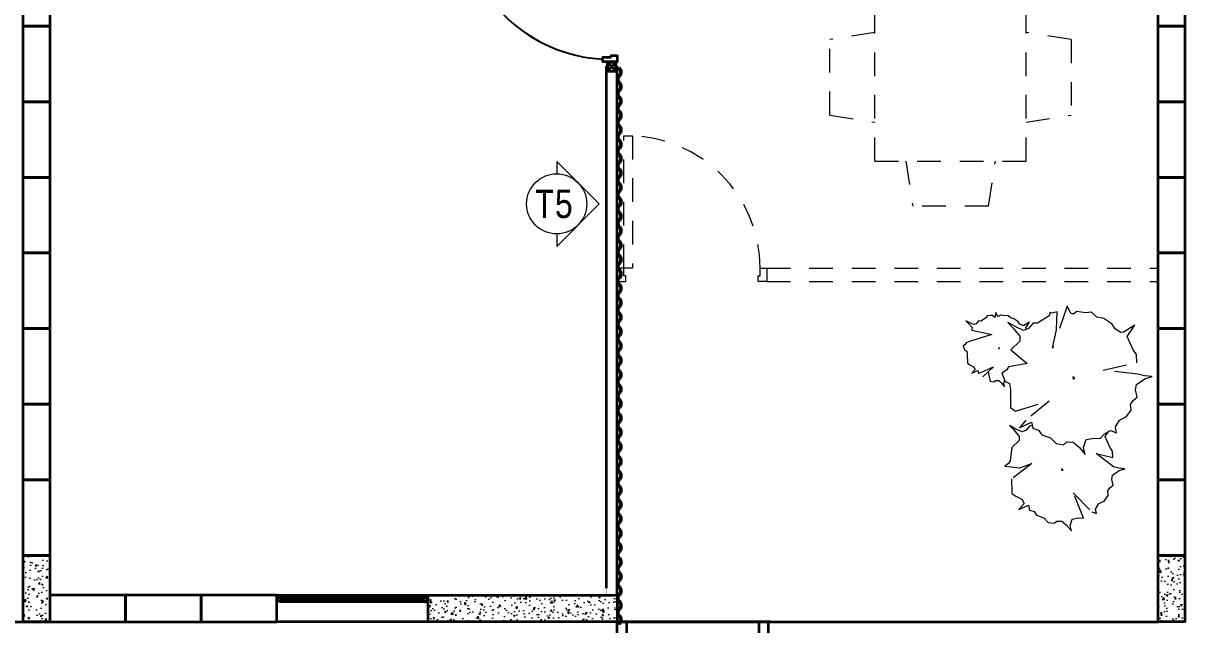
# Model space of a CAD drawing. Header units: metres. Extents: x -89 to 15, y -108 to -10.
# Drawn here: x -21.41 to -15.27, y -67.17 to -63.99 of the extents above; entities that cross this region are included whole.
import ezdxf

# ---------------------------------------------------------------- set-up
doc = ezdxf.new("R2010")
doc.units = ezdxf.units.M
doc.header["$LTSCALE"] = 5
doc.header["$MEASUREMENT"] = 0
doc.linetypes.add('HIDDEN', pattern=[0.375, 0.25, -0.125])
for name, color, linetype, lineweight in [('A-ANNO-SYMB', 3, 'Continuous', 18), ('A-ANNO-TEXT', 3, 'Continuous', 18), ('A-DOOR-FULL', 4, 'Continuous', 25), ('A-FLOR-LEVL', 7, 'Continuous', 35), ('A-FLOR-OVHD', 3, 'HIDDEN', 18), ('A-FLOR-PATT', 8, 'Continuous', 18), ('A-GLAZ-FULL', 4, 'Continuous', 25), ('A-WALL-FULL', 7, 'Continuous', 35)]:
    doc.layers.add(name, color=color, linetype=linetype, lineweight=lineweight)
doc.styles.add('E-ROMANS', font='romans.shx', dxfattribs={"width": 0.8})

msp = doc.modelspace()

# ---------------------------------------------------------------- hatches: boundary and pattern name
at = {"layer": 'A-FLOR-PATT'}
h = msp.add_hatch(dxfattribs=at)
h.set_pattern_fill('AR-CONC', color=256, scale=0.0005, style=0)
h.set_pattern_definition([(50, (1e-13, 20), (0.091092334, -0.00796954), [0.009525, -0.104775]), (355, (1e-13, 20), (-0.01762141, 0.09552832), [0.00762, -0.08382]), (100.451, (0.00759, 19.99934), (0.07347125, 0.08755834), [0.008095, -0.089045]), (46.1842, (1e-13, 20.0254), (0.13553952, -0.02102116), [0.0142875, -0.1571625]), (96.6356, (0.0113, 20.02365), (0.11870212, 0.12371278), [0.0121425, -0.1335675]), (351.184, (1e-13, 20.0254), (0.1187023, 0.12371256), [0.01143, -0.12573]), (21, (0.0127, 20.01905), (0.07580744, -0.05113276), [0.009525, -0.104775]), (326, (0.0127, 20.01905), (0.03090101, 0.09209398), [0.00762, -0.08382]), (71.4514, (0.01902, 20.01479), (0.106708245, 0.04096143), [0.008095, -0.089045]), (37.5, (1e-13, 20), (0.001544302, 0.04227752), [0, -0.082804, 0, -0.08509, 0, -0.0841375]), (7.5, (1e-13, 20), (0.033409831, 0.050090287), [0, -0.048514, 0, -0.080899, 0, -0.0320675]), (327.5, (-0.02832, 20), (0.067795298, -0.002864372), [0, -0.03175, 0, -0.09906, 0, -0.131445]), (317.5, (-0.04102, 20), (0.07406459, 0.012713246), [0, -0.041275, 0, -0.065786, 0, -0.093345])])
h.paths.add_polyline_path([(-21.2746, -66.8009), (-21.4146, -66.8009), (-21.4146, -67.1509), (-21.2746, -67.1509)])
h = msp.add_hatch(dxfattribs=at)
h.set_pattern_fill('AR-CONC', color=256, scale=0.0005, style=0)
h.set_pattern_definition([(50, (18, 20), (0.091092334, -0.00796954), [0.009525, -0.104775]), (355, (18, 20), (-0.01762141, 0.09552832), [0.00762, -0.08382]), (100.451, (18.00759, 19.99934), (0.07347125, 0.08755834), [0.008095, -0.089045]), (46.1842, (18, 20.0254), (0.13553952, -0.02102116), [0.0142875, -0.1571625]), (96.6356, (18.0113, 20.02365), (0.11870212, 0.12371278), [0.0121425, -0.1335675]), (351.184, (18, 20.0254), (0.1187023, 0.12371256), [0.01143, -0.12573]), (21, (18.0127, 20.01905), (0.07580744, -0.05113276), [0.009525, -0.104775]), (326, (18.0127, 20.01905), (0.03090101, 0.09209398), [0.00762, -0.08382]), (71.4514, (18.01902, 20.01479), (0.106708245, 0.04096143), [0.008095, -0.089045]), (37.5, (18, 20), (0.001544302, 0.04227752), [0, -0.082804, 0, -0.08509, 0, -0.0841375]), (7.5, (18, 20), (0.033409831, 0.050090287), [0, -0.048514, 0, -0.080899, 0, -0.0320675]), (327.5, (17.97168, 20), (0.067795298, -0.002864372), [0, -0.03175, 0, -0.09906, 0, -0.131445]), (317.5, (17.95898, 20), (0.07406459, 0.012713246), [0, -0.041275, 0, -0.065786, 0, -0.093345])])
h.paths.add_polyline_path([(-15.4146, -67.1509), (-15.2746, -67.1509), (-15.2746, -66.8009), (-15.4146, -66.8009)])
for points in [[(-20.0579, -67.0447), (-20.0579, -67.0472), (-20.0746, -67.0472), (-20.0746, -67.0209), (-20.0579, -67.0209), (-20.0579, -67.0234), (-20.0721, -67.0234), (-20.0721, -67.0447)], [(-19.2912, -67.0447), (-19.2912, -67.0472), (-19.2746, -67.0472), (-19.2746, -67.0209), (-19.2912, -67.0209), (-19.2912, -67.0234), (-19.2771, -67.0234), (-19.2771, -67.0447)]]:
    msp.add_hatch(color=256, dxfattribs=at).paths.add_polyline_path(points)
h = msp.add_hatch(dxfattribs=at)
h.set_pattern_fill('AR-CONC', color=256, scale=0.0005, style=0)
h.set_pattern_definition([(50, (-0.01, 20), (0.091092334, -0.00796954), [0.009525, -0.104775]), (355, (-0.01, 20), (-0.01762141, 0.09552832), [0.00762, -0.08382]), (100.451, (-0.00241, 19.99934), (0.07347125, 0.08755834), [0.008095, -0.089045]), (46.1842, (-0.01, 20.0254), (0.13553952, -0.02102116), [0.0142875, -0.1571625]), (96.6356, (0.0013, 20.02365), (0.11870212, 0.12371278), [0.0121425, -0.1335675]), (351.184, (-0.01, 20.0254), (0.1187023, 0.12371256), [0.01143, -0.12573]), (21, (0.0027, 20.01905), (0.07580744, -0.05113276), [0.009525, -0.104775]), (326, (0.0027, 20.01905), (0.03090101, 0.09209398), [0.00762, -0.08382]), (71.4514, (0.00902, 20.01479), (0.106708245, 0.04096143), [0.008095, -0.089045]), (37.5, (-0.01, 20), (0.001544302, 0.04227752), [0, -0.082804, 0, -0.08509, 0, -0.0841375]), (7.5, (-0.01, 20), (0.033409831, 0.050090287), [0, -0.048514, 0, -0.080899, 0, -0.0320675]), (327.5, (-0.03832, 20), (0.067795298, -0.002864372), [0, -0.03175, 0, -0.09906, 0, -0.131445]), (317.5, (-0.05102, 20), (0.07406459, 0.012713246), [0, -0.041275, 0, -0.065786, 0, -0.093345])])
h.paths.add_polyline_path([(-19.2746, -67.0109), (-19.2746, -67.1509), (-18.2746, -67.1509), (-18.2746, -67.0109)])

# ---------------------------------------------------------------- linework, layer by layer
at = {"layer": 'A-ANNO-SYMB'}
for p, q in [((-18.5947, -64.7165), (-18.5947, -64.7823)), ((-18.5947, -64.7165), (-18.37, -64.9411)), ((-18.5947, -65.1658), (-18.37, -64.9411)), ((-18.5947, -65.1), (-18.5947, -65.1658))]:
    msp.add_line(p, q, dxfattribs=at)
msp.add_circle((-18.5947, -64.9411), 0.1589, dxfattribs=at)
at = {"layer": 'A-DOOR-FULL'}
msp.add_arc((-18.3085, -63.3786), 0.7984, 186.63627, 266.90667, dxfattribs=at)
at = {"layer": 'A-FLOR-LEVL'}
for p, q in [((-18.2746, -70.6509), (-18.2746, -67.1509)), ((-17.4646, -67.1509), (-18.2646, -67.1509)), ((-18.2246, -70.6509), (-18.2246, -67.1509)), ((-17.5246, -70.6509), (-17.5246, -67.1509)), ((-17.4746, -70.6509), (-17.4746, -67.1509))]:
    msp.add_line(p, q, dxfattribs=at)
at = {"layer": 'A-FLOR-OVHD', "ltscale": 0.1}
for p, q in [((-16.9133, -64.7154), (-16.9133, -63.2154)), ((-16.1133, -64.7154), (-16.1133, -63.2154)), ((-16.9133, -64.0346), (-17.1508, -64.0717)), ((-15.8758, -64.0717), (-16.1133, -64.0346)), ((-17.1508, -64.4717), (-17.1508, -64.0717)), ((-15.8758, -64.0717), (-15.8758, -64.4717)), ((-17.1508, -64.4717), (-16.9133, -64.5089)), ((-16.1133, -64.5089), (-15.8758, -64.4717)), ((-18.2396, -65.2809), (-18.2396, -64.5809)), ((-18.2396, -64.5809), (-18.1946, -64.5809)), ((-18.1946, -64.5809), (-18.1946, -65.2809)), ((-16.9133, -64.7154), (-16.1133, -64.7154)), ((-16.7497, -64.7154), (-16.7126, -64.953)), ((-16.3126, -64.953), (-16.2755, -64.7154)), ((-16.3126, -64.953), (-16.7126, -64.953)), ((-18.1946, -65.2809), (-18.2396, -65.2809)), ((-17.4846, -65.2809), (-15.4246, -65.2809)), ((-17.4846, -65.3509), (-15.4246, -65.3509))]:
    msp.add_line(p, q, dxfattribs=at)
for points in [[(-18.2746, -65.2809), (-18.2746, -65.3509), (-18.2296, -65.3509), (-18.2296, -65.3209), (-18.2396, -65.3209), (-18.2396, -65.2809)], [(-17.4846, -65.2809), (-17.4846, -65.3509), (-17.5296, -65.3509), (-17.5296, -65.3209), (-17.5196, -65.3209), (-17.5196, -65.2809)], [(-16.148, -66.1248), (-16.0856, -66.0962), (-16.078, -66.1279), (-16.0474, -66.1376), (-16.031, -66.1618), (-15.9838, -66.1781), (-15.9543, -66.209), (-15.9157, -66.2149), (-15.898, -66.2002), (-15.8637, -66.2009), (-15.8334, -66.2283), (-15.8018, -66.2663), (-15.81, -66.2293), (-15.7956, -66.1881), (-15.7539, -66.1797), (-15.7218, -66.1822), (-15.6982, -66.1567), (-15.6673, -66.1398), (-15.6353, -66.1512), (-15.6415, -66.1212), (-15.6191, -66.0851), (-15.5846, -66.0681), (-15.5586, -66.0318), (-15.5611, -66.0018), (-15.5477, -65.9818), (-15.5256, -65.9634), (-15.5353, -65.9248), (-15.5291, -65.8962), (-15.4863, -65.8665), (-15.4475, -65.8547), (-15.4883, -65.8506), (-15.5225, -65.8411), (-15.7052, -65.8201), (-15.5275, -65.781), (-15.5291, -65.7385), (-15.547, -65.7125), (-15.5789, -65.6426), (-15.5387, -65.5829), (-15.5976, -65.6202), (-15.6122, -65.6206), (-15.6412, -65.6038), (-15.6605, -65.5761), (-15.7032, -65.5473), (-15.7396, -65.5396), (-15.7684, -65.5139), (-15.7998, -65.5167), (-15.8457, -65.511), (-15.8649, -65.524), (-15.8765, -65.5191), (-15.8957, -65.4825), (-15.9742, -65.704), (-15.9527, -65.608), (-15.9494, -65.5125), (-15.9779, -65.5187), (-15.9881, -65.5155), (-15.992, -65.5334), (-16.0531, -65.5725), (-16.0764, -65.5715), (-16.1009, -65.6006), (-16.1265, -65.6102), (-16.1679, -65.5921), (-16.2099, -65.5686), (-16.1818, -65.5978), (-16.1459, -65.641), (-16.1463, -65.6676), (-16.1943, -65.7134), (-16.108, -65.7848), (-16.2064, -65.8024), (-16.2176, -65.8204), (-16.2412, -65.8371), (-16.2235, -65.8809), (-16.2003, -65.8908), (-16.1964, -65.9225), (-16.1954, -66.0182), (-16.1687, -66.0368), (-15.9918, -65.9844), (-16.1139, -66.0847)], [(-16.2594, -65.7069), (-16.2539, -65.7067), (-16.2582, -65.7015)], [(-15.8665, -65.8643), (-15.8555, -65.864), (-15.8642, -65.8536)], [(-15.9259, -66.3497), (-15.9172, -66.3494), (-15.9241, -66.3411)]]:
    msp.add_lwpolyline(points, close=True, dxfattribs=at)
for points in [[(-16.1118, -65.6043), (-16.1156, -65.5961), (-16.0955, -65.5662), (-16.1249, -65.5848), (-16.1322, -65.5851), (-16.1467, -65.5767), (-16.1564, -65.5628), (-16.1777, -65.5484), (-16.1959, -65.5445), (-16.2103, -65.5317), (-16.2261, -65.5331), (-16.249, -65.5303), (-16.2586, -65.5368), (-16.2644, -65.5343), (-16.274, -65.516), (-16.2787, -65.5418), (-16.2917, -65.5307), (-16.3008, -65.531), (-16.3151, -65.5341), (-16.3202, -65.5325), (-16.3221, -65.5414), (-16.3527, -65.561), (-16.3643, -65.5605), (-16.3766, -65.575), (-16.3894, -65.5799), (-16.4101, -65.5708), (-16.4311, -65.559), (-16.417, -65.5736), (-16.3991, -65.5952), (-16.3993, -65.6085), (-16.2941, -65.6314), (-16.4118, -65.6686), (-16.4294, -65.6759), (-16.4349, -65.685), (-16.4467, -65.6933), (-16.4379, -65.7152), (-16.4263, -65.7201), (-16.4243, -65.736), (-16.4239, -65.7838), (-16.4105, -65.7932), (-16.3909, -65.8032), (-16.3831, -65.8171), (-16.4001, -65.8371), (-16.3689, -65.8229), (-16.3651, -65.8387), (-16.2856, -65.8025), (-16.3416, -65.8557), (-16.3136, -65.8291), (-16.3033, -65.8793), (-16.284, -65.8822), (-16.2751, -65.8748), (-16.258, -65.8752), (-16.2428, -65.8889), (-16.227, -65.9079), (-16.2312, -65.8894), (-16.2257, -65.8737)], [(-16.0784, -66.1161), (-16.0939, -66.1154), (-16.1134, -66.1387), (-16.134, -66.1464), (-16.1671, -66.1319), (-16.2007, -66.1131), (-16.1782, -66.1365), (-16.1495, -66.171), (-16.1498, -66.1923), (-16.1882, -66.2289), (-16.1926, -66.256), (-16.1979, -66.3001), (-16.2069, -66.3146), (-16.2257, -66.3279), (-16.147, -66.3368), (-16.0825, -66.3147), (-16.1898, -66.3962), (-16.1891, -66.4728), (-16.1677, -66.4877), (-16.1364, -66.5037), (-16.1239, -66.526), (-16.1511, -66.558), (-16.1012, -66.5352), (-16.0951, -66.5605), (-16.0707, -66.5683), (-16.0575, -66.5877), (-16.0198, -66.6007), (-15.9962, -66.6255), (-15.9653, -66.6302), (-15.9511, -66.6184), (-15.9237, -66.6189), (-15.8995, -66.6408), (-15.8742, -66.6712), (-15.8808, -66.6417), (-15.8693, -66.6087), (-15.8359, -66.602), (-15.8102, -66.604), (-15.8638, -66.4687), (-15.7666, -66.57), (-15.741, -66.5792), (-15.746, -66.5552), (-15.7281, -66.5263), (-15.7004, -66.5127), (-15.6796, -66.4837), (-15.6816, -66.4596), (-15.6709, -66.4437), (-15.6532, -66.429), (-15.661, -66.398), (-15.656, -66.3752), (-15.6218, -66.3514), (-15.5908, -66.342), (-15.6234, -66.3387), (-15.6507, -66.3311), (-15.7437, -66.2609), (-15.6548, -66.283), (-15.6561, -66.249), (-15.6704, -66.2282), (-15.6959, -66.1723), (-15.6768, -66.1439)]]:
    msp.add_lwpolyline(points, dxfattribs=at)
msp.add_arc((-18.2196, -65.2809), 0.7, 0, 90, dxfattribs=at)
at = {"layer": 'A-GLAZ-FULL'}
for p, q in [((-20.0746, -67.0472), (-20.0746, -67.0209)), ((-20.0659, -67.0234), (-20.0721, -67.0234)), ((-20.0721, -67.0447), (-20.0721, -67.0234)), ((-20.0679, -67.0274), (-20.0679, -67.0407)), ((-20.0679, -67.0274), (-20.0387, -67.0274)), ((-20.0679, -67.0407), (-20.0387, -67.0407)), ((-20.0659, -67.0209), (-20.0659, -67.0234)), ((-20.0659, -67.0447), (-20.0659, -67.0472)), ((-19.2912, -67.0209), (-20.0601, -67.0209)), ((-19.2746, -67.0472), (-20.0601, -67.0472)), ((-20.0487, -67.0365), (-20.0487, -67.0315)), ((-19.3004, -67.0315), (-20.0487, -67.0315)), ((-19.3004, -67.0365), (-20.0487, -67.0365)), ((-20.0387, -67.0274), (-20.0387, -67.0315)), ((-20.0387, -67.0365), (-20.0387, -67.0407)), ((-19.3104, -67.0274), (-19.3104, -67.0315)), ((-19.2812, -67.0274), (-19.3104, -67.0274)), ((-19.3104, -67.0365), (-19.3104, -67.0407)), ((-19.2812, -67.0407), (-19.3104, -67.0407)), ((-19.3004, -67.0315), (-19.3004, -67.0365)), ((-19.2912, -67.0209), (-19.2912, -67.0234)), ((-19.2912, -67.0234), (-19.2771, -67.0234)), ((-19.2912, -67.0447), (-19.2912, -67.0472)), ((-19.2912, -67.0472), (-19.2746, -67.0472)), ((-19.2812, -67.0274), (-19.2812, -67.0407)), ((-19.2771, -67.0234), (-19.2771, -67.0447))]:
    msp.add_line(p, q, dxfattribs=at)
at = {"layer": 'A-WALL-FULL'}
for p, q in [((-21.4146, -64.0009), (-21.4146, -63.6009)), ((-21.2746, -63.6009), (-21.2746, -64.0009)), ((-15.4146, -64.0009), (-15.4146, -63.6009)), ((-15.4146, -64.0009), (-15.4146, -63.6009)), ((-15.2746, -63.6009), (-15.2746, -64.0009)), ((-15.2746, -63.6009), (-15.2746, -64.0009)), ((-21.2746, -64.0009), (-21.4146, -64.0009)), ((-21.4146, -64.0009), (-21.2746, -64.0009)), ((-21.4146, -64.4009), (-21.4146, -64.0009)), ((-21.2746, -64.0009), (-21.2746, -64.4009)), ((-15.4146, -64.0009), (-15.2746, -64.0009)), ((-15.4146, -64.4009), (-15.4146, -64.0009)), ((-15.2746, -64.0009), (-15.4146, -64.0009)), ((-15.2746, -64.0009), (-15.4146, -64.0009)), ((-15.4146, -64.0009), (-15.2746, -64.0009)), ((-15.4146, -64.4009), (-15.4146, -64.0009)), ((-15.2746, -64.0009), (-15.2746, -64.4009)), ((-15.2746, -64.0009), (-15.2746, -64.4009)), ((-18.333, -64.2132), (-18.3326, -66.9729)), ((-18.3267, -64.194), (-18.2817, -64.2379)), ((-18.3267, -64.239), (-18.2817, -64.194)), ((-18.2746, -67.0092), (-18.2751, -64.2132)), ((-18.2655, -64.2258), (-18.2623, -64.222)), ((-21.4146, -64.4009), (-21.2746, -64.4009)), ((-21.4146, -64.8009), (-21.4146, -64.4009)), ((-21.2746, -64.4009), (-21.4146, -64.4009)), ((-21.2746, -64.4009), (-21.2746, -64.8009)), ((-15.4146, -64.4009), (-15.2746, -64.4009)), ((-15.4146, -64.8009), (-15.4146, -64.4009)), ((-15.2746, -64.4009), (-15.4146, -64.4009)), ((-15.2746, -64.4009), (-15.4146, -64.4009)), ((-15.4146, -64.4009), (-15.2746, -64.4009)), ((-15.4146, -64.8009), (-15.4146, -64.4009)), ((-15.2746, -64.4009), (-15.2746, -64.8009)), ((-15.2746, -64.4009), (-15.2746, -64.8009)), ((-21.4146, -64.8009), (-21.2746, -64.8009)), ((-21.4146, -65.2009), (-21.4146, -64.8009)), ((-21.2746, -64.8009), (-21.4146, -64.8009)), ((-21.2746, -64.8009), (-21.2746, -65.2009)), ((-15.4146, -64.8009), (-15.2746, -64.8009)), ((-15.4146, -65.2009), (-15.4146, -64.8009)), ((-15.2746, -64.8009), (-15.4146, -64.8009)), ((-15.2746, -64.8009), (-15.4146, -64.8009)), ((-15.4146, -64.8009), (-15.2746, -64.8009)), ((-15.4146, -65.2009), (-15.4146, -64.8009)), ((-15.2746, -64.8009), (-15.2746, -65.2009)), ((-15.2746, -64.8009), (-15.2746, -65.2009)), ((-21.4146, -65.2009), (-21.2746, -65.2009)), ((-21.4146, -65.6009), (-21.4146, -65.2009)), ((-21.2746, -65.2009), (-21.4146, -65.2009)), ((-21.2746, -65.2009), (-21.2746, -65.6009)), ((-15.4146, -65.2009), (-15.2746, -65.2009)), ((-15.4146, -65.6009), (-15.4146, -65.2009)), ((-15.2746, -65.2009), (-15.4146, -65.2009)), ((-15.2746, -65.2009), (-15.4146, -65.2009)), ((-15.4146, -65.2009), (-15.2746, -65.2009)), ((-15.4146, -65.6009), (-15.4146, -65.2009)), ((-15.2746, -65.2009), (-15.2746, -65.6009)), ((-15.2746, -65.2009), (-15.2746, -65.6009)), ((-18.2655, -65.2164), (-18.2623, -65.2126)), ((-18.2655, -65.3307), (-18.2623, -65.3346)), ((-21.4146, -65.6009), (-21.2746, -65.6009)), ((-21.4146, -66.0009), (-21.4146, -65.6009)), ((-21.2746, -65.6009), (-21.4146, -65.6009)), ((-21.2746, -65.6009), (-21.2746, -66.0009)), ((-15.4146, -65.6009), (-15.2746, -65.6009)), ((-15.4146, -66.0009), (-15.4146, -65.6009)), ((-15.2746, -65.6009), (-15.4146, -65.6009)), ((-15.2746, -65.6009), (-15.4146, -65.6009)), ((-15.4146, -65.6009), (-15.2746, -65.6009)), ((-15.4146, -66.0009), (-15.4146, -65.6009)), ((-15.2746, -65.6009), (-15.2746, -66.0009)), ((-15.2746, -65.6009), (-15.2746, -66.0009)), ((-21.2746, -66.0009), (-21.4146, -66.0009)), ((-21.4146, -66.0009), (-21.2746, -66.0009)), ((-21.4146, -66.4009), (-21.4146, -66.0009)), ((-21.2746, -66.0009), (-21.2746, -66.4009)), ((-15.4146, -66.0009), (-15.2746, -66.0009)), ((-15.4146, -66.4009), (-15.4146, -66.0009)), ((-15.2746, -66.0009), (-15.4146, -66.0009)), ((-15.2746, -66.0009), (-15.4146, -66.0009)), ((-15.4146, -66.0009), (-15.2746, -66.0009)), ((-15.4146, -66.4009), (-15.4146, -66.0009)), ((-15.2746, -66.0009), (-15.2746, -66.4009)), ((-15.2746, -66.0009), (-15.2746, -66.4009)), ((-18.2655, -66.0546), (-18.2623, -66.0508)), ((-18.2655, -66.3213), (-18.2623, -66.3252)), ((-21.4146, -66.4009), (-21.2746, -66.4009)), ((-21.4146, -66.8009), (-21.4146, -66.4009)), ((-21.2746, -66.4009), (-21.4146, -66.4009)), ((-21.2746, -66.4009), (-21.2746, -66.8009)), ((-15.4146, -66.4009), (-15.2746, -66.4009)), ((-15.4146, -66.8009), (-15.4146, -66.4009)), ((-15.2746, -66.4009), (-15.4146, -66.4009)), ((-15.2746, -66.4009), (-15.4146, -66.4009)), ((-15.4146, -66.4009), (-15.2746, -66.4009)), ((-15.4146, -66.8009), (-15.4146, -66.4009)), ((-15.2746, -66.4009), (-15.2746, -66.8009)), ((-15.2746, -66.4009), (-15.2746, -66.8009)), ((-21.2746, -66.8009), (-21.4146, -66.8009)), ((-15.2746, -66.8009), (-15.4146, -66.8009)), ((-15.2746, -66.8009), (-15.4146, -66.8009)), ((-20.8746, -67.0109), (-21.2746, -67.0109)), ((-21.2746, -67.0109), (-21.2746, -67.1509)), ((-20.4746, -67.0109), (-20.8746, -67.0109)), ((-20.8746, -67.0109), (-20.8746, -67.1509)), ((-20.8746, -67.1509), (-20.8746, -67.0109)), ((-20.0746, -67.0109), (-20.4746, -67.0109)), ((-20.4746, -67.0109), (-20.4746, -67.1509)), ((-20.4746, -67.1509), (-20.4746, -67.0109)), ((-20.0746, -67.0109), (-19.2746, -67.0109)), ((-20.0746, -67.1509), (-20.0746, -67.0109)), ((-24.2746, -67.1509), (-21.2646, -67.1509)), ((-21.2746, -67.1509), (-20.8746, -67.1509)), ((-20.8746, -67.1509), (-20.4746, -67.1509)), ((-20.4746, -67.1509), (-20.0746, -67.1509)), ((-19.2746, -67.1509), (-20.0746, -67.1509)), ((-18.2746, -67.1509), (-15.4146, -67.1509)), ((-18.2655, -67.1595), (-18.2623, -67.1634))]:
    msp.add_line(p, q, dxfattribs=at)
for points in [[(-18.3066, -64.1659), (-18.3066, -64.1559), (-18.2746, -64.1559), (-18.2746, -64.1909), (-18.3066, -64.1909)], [(-18.3066, -64.1909), (-18.3066, -64.1909), (-18.3516, -64.1909), (-18.3516, -64.1659), (-18.3066, -64.1659)]]:
    msp.add_lwpolyline(points, dxfattribs=at)
at = {"layer": 'A-WALL-FULL', "const_width": 0.001}
for points in [[(-18.2811, -64.2289), (-18.2751, -64.2289), (-18.2751, -64.1909), (-18.2811, -64.1909), (-18.283, -64.1929), (-18.3141, -64.1929), (-18.3251, -64.1929), (-18.3271, -64.1909), (-18.3331, -64.1909), (-18.3331, -64.2289), (-18.3271, -64.2289)], [(-18.2808, -65.6106), (-18.2748, -65.6106), (-18.2748, -65.5726), (-18.2808, -65.5726), (-18.2827, -65.5746), (-18.3138, -65.5746), (-18.3248, -65.5746), (-18.3268, -65.5726), (-18.3328, -65.5726), (-18.3328, -65.6106), (-18.3268, -65.6106)], [(-18.2811, -66.9729), (-18.2751, -66.9729), (-18.2751, -67.0109), (-18.2811, -67.0109), (-18.283, -67.0089), (-18.3141, -67.0089), (-18.3251, -67.0089), (-18.3271, -67.0109), (-18.3331, -67.0109), (-18.3331, -66.9729), (-18.3271, -66.9729)]]:
    msp.add_lwpolyline(points, dxfattribs=at)
at = {"layer": 'A-WALL-FULL'}
for points in [[(-18.2817, -64.194), (-18.3267, -64.194), (-18.3267, -64.239), (-18.2817, -64.239)], [(-21.4146, -66.8009), (-21.2746, -66.8009), (-21.2746, -67.1509), (-21.4146, -67.1509)], [(-15.4146, -66.8009), (-15.2746, -66.8009), (-15.2746, -67.1509), (-15.4146, -67.1509)], [(-19.2746, -67.0109), (-18.2746, -67.0109), (-18.2746, -67.1509), (-19.2746, -67.1509)]]:
    msp.add_lwpolyline(points, close=True, dxfattribs=at)
for centre, radius, start, end in [((-18.2811, -64.2449), 0.0297, 309.42406, 50.57594), ((-18.2498, -64.283), 0.0247, 129.42406, 230.57594), ((-18.2498, -64.283), 0.0197, 129.42406, 230.57594), ((-18.2811, -64.2449), 0.0247, 309.42406, 50.57594), ((-18.2498, -64.3592), 0.0247, 129.42406, 230.57594), ((-18.2498, -64.3592), 0.0197, 129.42406, 230.57594), ((-18.2811, -64.3211), 0.0247, 309.42406, 50.57594), ((-18.2811, -64.3211), 0.0297, 309.42406, 50.57594), ((-18.2811, -64.3973), 0.0247, 309.42406, 50.57594), ((-18.2811, -64.3973), 0.0297, 309.42406, 50.57594), ((-18.2498, -64.4354), 0.0247, 129.42406, 230.57594), ((-18.2498, -64.4354), 0.0197, 129.42406, 230.57594), ((-18.2811, -64.4735), 0.0247, 309.42406, 50.57594), ((-18.2811, -64.4735), 0.0297, 309.42406, 50.57594), ((-18.2498, -64.5116), 0.0247, 129.42406, 230.57594), ((-18.2498, -64.5116), 0.0197, 129.42406, 230.57594), ((-18.2811, -64.5497), 0.0247, 309.42406, 50.57594), ((-18.2811, -64.5497), 0.0297, 309.42406, 50.57594), ((-18.2498, -64.5878), 0.0247, 129.42406, 230.57594), ((-18.2498, -64.5878), 0.0197, 129.42406, 230.57594), ((-18.2498, -64.664), 0.0247, 129.42406, 230.57594), ((-18.2498, -64.664), 0.0197, 129.42406, 230.57594), ((-18.2811, -64.6259), 0.0247, 309.42406, 50.57594), ((-18.2811, -64.6259), 0.0297, 309.42406, 50.57594), ((-18.2811, -64.7021), 0.0247, 309.42406, 50.57594), ((-18.2811, -64.7021), 0.0297, 309.42406, 50.57594), ((-18.2498, -64.7402), 0.0247, 129.42406, 230.57594), ((-18.2498, -64.7402), 0.0197, 129.42406, 230.57594), ((-18.2811, -64.7783), 0.0247, 309.42406, 50.57594), ((-18.2811, -64.7783), 0.0297, 309.42406, 50.57594), ((-18.2498, -64.8164), 0.0247, 129.42406, 230.57594), ((-18.2498, -64.8164), 0.0197, 129.42406, 230.57594), ((-18.2811, -64.8545), 0.0247, 309.42406, 50.57594), ((-18.2811, -64.8545), 0.0297, 309.42406, 50.57594), ((-18.2498, -64.8926), 0.0247, 129.42406, 230.57594), ((-18.2498, -64.8926), 0.0197, 129.42406, 230.57594), ((-18.2498, -64.9688), 0.0247, 129.42406, 230.57594), ((-18.2498, -64.9688), 0.0197, 129.42406, 230.57594), ((-18.2811, -64.9307), 0.0247, 309.42406, 50.57594), ((-18.2811, -64.9307), 0.0297, 309.42406, 50.57594), ((-18.2811, -65.0069), 0.0247, 309.42406, 50.57594), ((-18.2811, -65.0069), 0.0297, 309.42406, 50.57594), ((-18.2498, -65.045), 0.0247, 129.42406, 230.57594), ((-18.2498, -65.045), 0.0197, 129.42406, 230.57594), ((-18.2811, -65.0831), 0.0247, 309.42406, 50.57594), ((-18.2811, -65.0831), 0.0297, 309.42406, 50.57594), ((-18.2498, -65.1212), 0.0247, 129.42406, 230.57594), ((-18.2498, -65.1212), 0.0197, 129.42406, 230.57594), ((-18.2811, -65.1593), 0.0247, 309.42406, 50.57594), ((-18.2811, -65.1593), 0.0297, 309.42406, 50.57594), ((-18.2498, -65.1974), 0.0247, 129.42406, 230.57594), ((-18.2498, -65.1974), 0.0197, 129.42406, 230.57594), ((-18.2498, -65.2736), 0.0247, 129.42406, 230.57594), ((-18.2498, -65.2736), 0.0247, 129.42406, 230.57594), ((-18.2498, -65.2736), 0.0197, 129.42406, 230.57594), ((-18.2498, -65.2736), 0.0197, 129.42406, 230.57594), ((-18.2811, -65.2355), 0.0247, 309.42406, 50.57594), ((-18.2811, -65.2355), 0.0247, 309.42406, 50.57594), ((-18.2811, -65.2355), 0.0297, 309.42406, 50.57594), ((-18.2811, -65.2355), 0.0297, 309.42406, 50.57594), ((-18.2811, -65.3117), 0.0247, 309.42406, 50.57594), ((-18.2811, -65.3117), 0.0247, 309.42406, 50.57594), ((-18.2811, -65.3117), 0.0297, 309.42406, 50.57594), ((-18.2811, -65.3117), 0.0297, 309.42406, 50.57594), ((-18.2498, -65.3498), 0.0247, 129.42406, 230.57594), ((-18.2498, -65.3498), 0.0197, 129.42406, 230.57594), ((-18.2811, -65.3879), 0.0247, 309.42406, 50.57594), ((-18.2811, -65.3879), 0.0297, 309.42406, 50.57594), ((-18.2498, -65.426), 0.0247, 129.42406, 230.57594), ((-18.2498, -65.426), 0.0197, 129.42406, 230.57594), ((-18.2811, -65.4641), 0.0247, 309.42406, 50.57594), ((-18.2811, -65.4641), 0.0297, 309.42406, 50.57594), ((-18.2498, -65.5022), 0.0247, 129.42406, 230.57594), ((-18.2498, -65.5022), 0.0197, 129.42406, 230.57594), ((-18.2498, -65.5784), 0.0247, 129.42406, 230.57594), ((-18.2498, -65.5784), 0.0197, 129.42406, 230.57594), ((-18.2811, -65.5403), 0.0247, 309.42406, 50.57594), ((-18.2811, -65.5403), 0.0297, 309.42406, 50.57594), ((-18.2498, -65.6546), 0.0247, 129.42406, 230.57594), ((-18.2811, -65.6165), 0.0247, 309.42406, 50.57594), ((-18.2811, -65.6165), 0.0297, 309.42406, 50.57594), ((-18.2498, -65.6546), 0.0197, 129.42406, 230.57594), ((-18.2811, -65.6927), 0.0247, 309.42406, 50.57594), ((-18.2811, -65.6927), 0.0297, 309.42406, 50.57594), ((-18.2498, -65.7308), 0.0247, 129.42406, 230.57594), ((-18.2498, -65.7308), 0.0197, 129.42406, 230.57594), ((-18.2811, -65.7689), 0.0247, 309.42406, 50.57594), ((-18.2811, -65.7689), 0.0297, 309.42406, 50.57594), ((-18.2498, -65.807), 0.0247, 129.42406, 230.57594), ((-18.2498, -65.807), 0.0197, 129.42406, 230.57594), ((-18.2498, -65.8832), 0.0247, 129.42406, 230.57594), ((-18.2498, -65.8832), 0.0197, 129.42406, 230.57594), ((-18.2811, -65.8451), 0.0247, 309.42406, 50.57594), ((-18.2811, -65.8451), 0.0297, 309.42406, 50.57594), ((-18.2498, -65.9594), 0.0247, 129.42406, 230.57594), ((-18.2811, -65.9213), 0.0247, 309.42406, 50.57594), ((-18.2811, -65.9213), 0.0297, 309.42406, 50.57594), ((-18.2498, -65.9594), 0.0197, 129.42406, 230.57594), ((-18.2811, -65.9975), 0.0247, 309.42406, 50.57594), ((-18.2811, -65.9975), 0.0297, 309.42406, 50.57594), ((-18.2498, -66.0356), 0.0247, 129.42406, 230.57594), ((-18.2498, -66.0356), 0.0197, 129.42406, 230.57594), ((-18.2811, -66.0737), 0.0247, 309.42406, 50.57594), ((-18.2811, -66.0737), 0.0247, 309.42406, 50.57594), ((-18.2811, -66.0737), 0.0297, 309.42406, 50.57594), ((-18.2811, -66.0737), 0.0297, 309.42406, 50.57594), ((-18.2498, -66.1118), 0.0247, 129.42406, 230.57594), ((-18.2498, -66.1118), 0.0247, 129.42406, 230.57594), ((-18.2498, -66.1118), 0.0197, 129.42406, 230.57594), ((-18.2498, -66.1118), 0.0197, 129.42406, 230.57594), ((-18.2811, -66.1499), 0.0297, 309.42406, 50.57594), ((-18.2811, -66.1499), 0.0297, 309.42406, 50.57594), ((-18.2498, -66.188), 0.0247, 129.42406, 230.57594), ((-18.2498, -66.188), 0.0247, 129.42406, 230.57594), ((-18.2498, -66.188), 0.0197, 129.42406, 230.57594), ((-18.2498, -66.188), 0.0197, 129.42406, 230.57594), ((-18.2811, -66.1499), 0.0247, 309.42406, 50.57594), ((-18.2811, -66.1499), 0.0247, 309.42406, 50.57594), ((-18.2498, -66.2642), 0.0247, 129.42406, 230.57594), ((-18.2498, -66.2642), 0.0247, 129.42406, 230.57594), ((-18.2498, -66.2642), 0.0197, 129.42406, 230.57594), ((-18.2498, -66.2642), 0.0197, 129.42406, 230.57594), ((-18.2811, -66.2261), 0.0247, 309.42406, 50.57594), ((-18.2811, -66.2261), 0.0247, 309.42406, 50.57594), ((-18.2811, -66.2261), 0.0297, 309.42406, 50.57594), ((-18.2811, -66.2261), 0.0297, 309.42406, 50.57594), ((-18.2811, -66.3023), 0.0247, 309.42406, 50.57594), ((-18.2811, -66.3023), 0.0247, 309.42406, 50.57594), ((-18.2811, -66.3023), 0.0297, 309.42406, 50.57594), ((-18.2811, -66.3023), 0.0297, 309.42406, 50.57594), ((-18.2498, -66.3404), 0.0247, 129.42406, 230.57594), ((-18.2498, -66.3404), 0.0197, 129.42406, 230.57594), ((-18.2811, -66.3785), 0.0247, 309.42406, 50.57594), ((-18.2811, -66.3785), 0.0297, 309.42406, 50.57594), ((-18.2498, -66.4166), 0.0247, 129.42406, 230.57594), ((-18.2498, -66.4166), 0.0197, 129.42406, 230.57594), ((-18.2811, -66.4547), 0.0297, 309.42406, 50.57594), ((-18.2498, -66.4928), 0.0247, 129.42406, 230.57594), ((-18.2498, -66.4928), 0.0197, 129.42406, 230.57594), ((-18.2811, -66.4547), 0.0247, 309.42406, 50.57594), ((-18.2498, -66.569), 0.0247, 129.42406, 230.57594), ((-18.2498, -66.569), 0.0197, 129.42406, 230.57594), ((-18.2811, -66.5309), 0.0247, 309.42406, 50.57594), ((-18.2811, -66.5309), 0.0297, 309.42406, 50.57594), ((-18.2811, -66.6071), 0.0247, 309.42406, 50.57594), ((-18.2811, -66.6071), 0.0297, 309.42406, 50.57594), ((-18.2498, -66.6452), 0.0247, 129.42406, 230.57594), ((-18.2498, -66.6452), 0.0197, 129.42406, 230.57594), ((-18.2811, -66.6833), 0.0247, 309.42406, 50.57594), ((-18.2811, -66.6833), 0.0297, 309.42406, 50.57594), ((-18.2498, -66.7214), 0.0247, 129.42406, 230.57594), ((-18.2498, -66.7214), 0.0197, 129.42406, 230.57594), ((-18.2811, -66.7595), 0.0247, 309.42406, 50.57594), ((-18.2811, -66.7595), 0.0297, 309.42406, 50.57594), ((-18.2498, -66.7976), 0.0247, 129.42406, 230.57594), ((-18.2498, -66.7976), 0.0197, 129.42406, 230.57594), ((-18.2498, -66.8738), 0.0247, 129.42406, 230.57594), ((-18.2498, -66.8738), 0.0197, 129.42406, 230.57594), ((-18.2811, -66.8357), 0.0247, 309.42406, 50.57594), ((-18.2811, -66.8357), 0.0297, 309.42406, 50.57594), ((-18.2811, -66.9119), 0.0247, 309.42406, 50.57594), ((-18.2811, -66.9119), 0.0297, 309.42406, 50.57594), ((-18.2498, -66.95), 0.0247, 129.42406, 230.57594), ((-18.2498, -66.95), 0.0197, 129.42406, 230.57594), ((-18.2811, -66.9881), 0.0247, 309.42406, 50.57594), ((-18.2811, -66.9881), 0.0297, 309.42406, 50.57594), ((-18.2498, -67.0262), 0.0247, 129.42406, 230.57594), ((-18.2498, -67.0262), 0.0197, 129.42406, 230.57594), ((-18.2811, -67.0643), 0.0247, 309.42406, 50.57594), ((-18.2811, -67.0643), 0.0297, 309.42406, 50.57594), ((-18.2498, -67.1024), 0.0247, 129.42406, 230.57594), ((-18.2498, -67.1024), 0.0197, 129.42406, 230.57594), ((-18.2811, -67.1405), 0.0247, 309.42406, 50.57594), ((-18.2811, -67.1405), 0.0297, 309.42406, 50.57594)]:
    msp.add_arc(centre, radius, start, end, dxfattribs=at)

# ---------------------------------------------------------------- texts
at = {"layer": 'A-ANNO-TEXT', "insert": (-18.7095, -64.866), "char_height": 0.15, "width": 0.26085, "attachment_point": 1, "style": 'E-ROMANS'}
msp.add_mtext('{\\fMonospac821 BT|b0|i0|c0|p49;T5}', dxfattribs=at)

doc.saveas('drawing.dxf')
